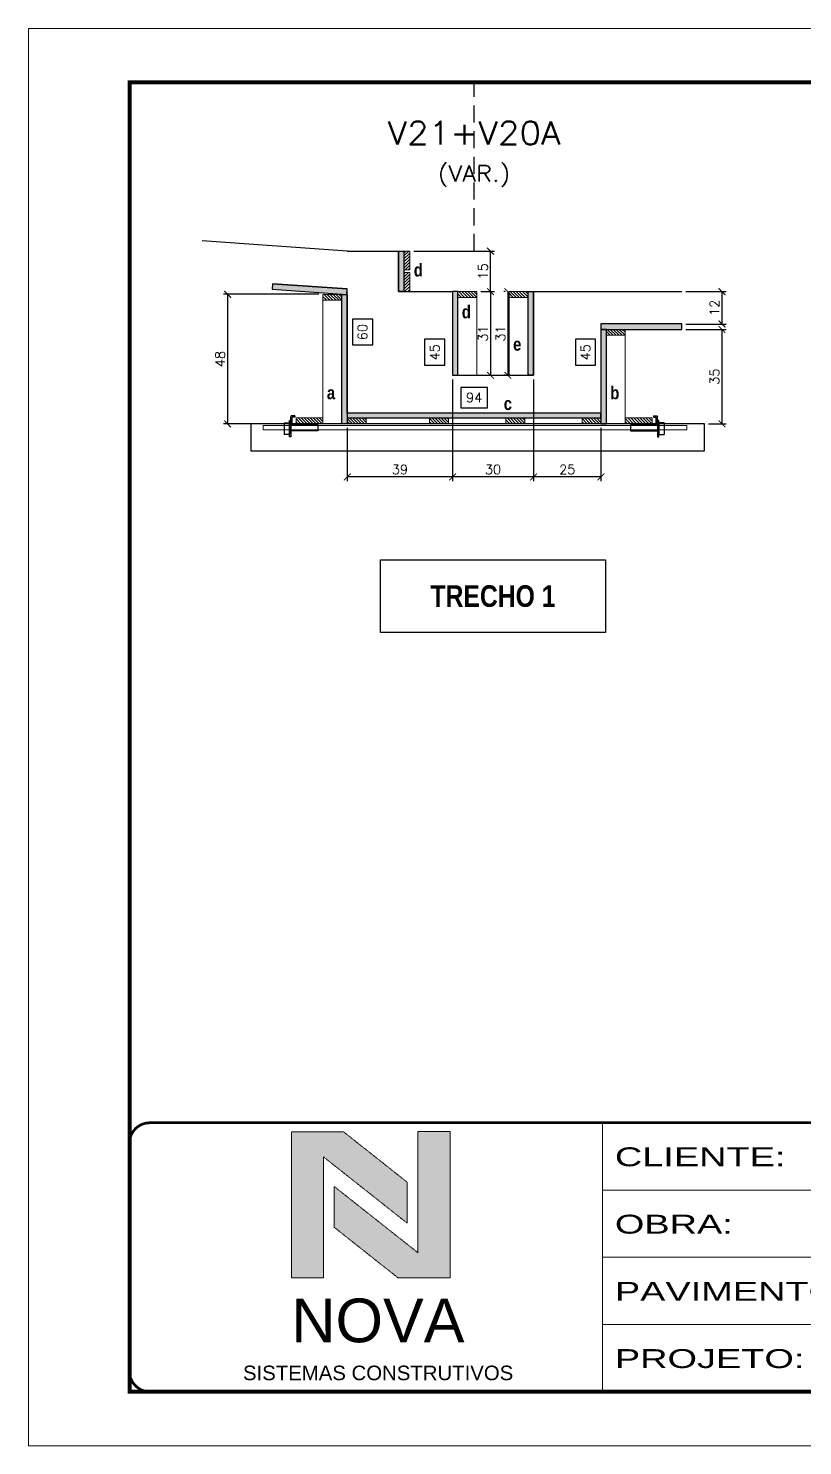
# Model space of a CAD drawing. Extents: x 0 to 6325, y 5574 to 19307.
# Drawn here: x 0 to 574, y 14763 to 15813 of the extents above; entities that cross this region are included whole.
import ezdxf
from ezdxf.enums import TextEntityAlignment as Align

# ---------------------------------------------------------------- set-up
doc = ezdxf.new("R2010")
doc.units = 0
for name, pattern in [('CONTINUO', [0]), ('DASHED', [0.75, 0.5, -0.25]), ('HIDDEN', [9.525, 6.35, -3.175])]:
    doc.linetypes.add(name, pattern=pattern)
for name, color, linetype in [('1', 1, 'Continuous'), ('barrote', 251, 'Continuous'), ('COTA', 241, 'Continuous'), ('Cota Seção (2x)', 4, 'Continuous'), ('detalhes', 4, 'Continuous'), ('Hachura', 253, 'Continuous'), ('NOMENCLATURA', 7, 'Continuous'), ('Painéis', 200, 'Continuous'), ('presilha', 1, 'Continuous'), ('Texto de Titulo', 7, 'Continuous'), ('Texto Qtd Sarr', 242, 'Continuous')]:
    doc.layers.add(name, color=color, linetype=linetype)
for name, color, linetype, lineweight in [('CARIMBO-LEGENDA', 75, 'Continuous', 15), ('CONCRETO', 251, 'Continuous', 25), ('Folhas', 255, 'Continuous', 9), ('Madeira', 126, 'Continuous', 18), ('SARRAFO DE PRESSAO', 251, 'DASHED', 9), ('SCO-___-LAJ', 2, 'Continuous', 0), ('Texto Seção', 7, 'Continuous', 15)]:
    doc.layers.add(name, color=color, linetype=linetype, lineweight=lineweight)
doc.styles.add('arial', font='arial.ttf')
doc.styles.add('ROMANC', font='techb___.ttf', dxfattribs={"height": 2.5})
doc.styles.add('Romans', font='romans.shx')
doc.styles.add('TECNICA', font='techb___.ttf', dxfattribs={"height": 10})
doc.styles.add('Tecnologia', font='')
doc.styles.get('Tecnologia').set_extended_font_data('Forgotten Futurist')
doc.dimstyles.new('Cota Seção (2x)', dxfattribs={"dimtxt": 7, "dimasz": 5, "dimexe": 3, "dimexo": 3, "dimgap": 2, "dimtad": 3, "dimdec": 1, "dimlfac": 0.5, "dimzin": 12, "dimdsep": 46, "dimtxsty": 'Romans', "dimblk": 'ARCHTICK', "dimcen": 0, "dimclrd": 4, "dimclre": 4, "dimclrt": 1, "dimadec": 1, "dimazin": 3, "dimtfac": 1, "dimtdec": 1, "dimtmove": 0, "dimatfit": 3, "dimldrblk": 'OBLIQUE', "dimfxl": 1, "dimtolj": 1, "dimtzin": 12, "dimarcsym": 0})
doc.dimstyles.new('Cota Seção interna', dxfattribs={"dimtxt": 7, "dimasz": 6, "dimexe": 0.18, "dimexo": 2, "dimgap": -4, "dimtad": 3, "dimdec": 1, "dimlfac": 0.5, "dimzin": 12, "dimdsep": 46, "dimtxsty": 'Romans', "dimblk": 'ARCHTICK', "dimcen": 0.09, "dimse1": 1, "dimse2": 1, "dimsd1": 1, "dimsd2": 1, "dimclrd": 180, "dimclre": 5, "dimclrt": 1, "dimadec": 0, "dimazin": 3, "dimtfac": 1, "dimtdec": 1, "dimtofl": 0, "dimtmove": 0, "dimatfit": 3, "dimldrblk": 'ARCHTICK', "dimfxl": 1, "dimtolj": 1, "dimtzin": 0, "dimarcsym": 0})
pattern_1 = [(225, (-8146.8808, -7326.7704), (1.12253202, -1.12253202), [])]

# ---------------------------------------------------------------- blocks, each defined once
blk = doc.blocks.new('A$C64660E27')
at = {"layer": 'COTA', "true_color": 0x1a1a1a}
h = blk.add_hatch(color=250, dxfattribs=at)
h.dxf.hatch_style = 1
h.paths.add_polyline_path([(185.4, -11.6), (142.4, -11.6), (142.4, -131.6), (168.8, -131.6), (168.8, -32.2), (237.7, -86.7), (237.7, -53)])
at = {"layer": 'COTA'}
h = blk.add_hatch(color=20, dxfattribs=at)
h.dxf.hatch_style = 1
h.paths.add_polyline_path([(273, -11.4), (246.6, -11.4), (246.6, -111.1), (177.7, -56.6), (177.7, -90.2), (230, -131.6), (273, -131.6)])
for p, q in [((142.4, -131.6), (142.4, -11.6)), ((142.4, -11.6), (185.4, -11.6)), ((185.4, -11.6), (237.7, -53)), ((273, -11.4), (246.6, -11.4)), ((246.6, -111.1), (246.6, -11.4)), ((273, -11.4), (273, -131.6)), ((168.8, -32.2), (237.7, -86.7)), ((168.8, -131.6), (168.8, -32.2)), ((246.6, -111.1), (177.7, -56.6)), ((177.7, -90.2), (177.7, -56.6)), ((237.7, -86.7), (237.7, -53)), ((230, -131.6), (177.7, -90.2)), ((142.4, -131.6), (168.8, -131.6)), ((273, -131.6), (230, -131.6))]:
    blk.add_line(p, q)
at = {"layer": 'CARIMBO-LEGENDA', "color": 7, "linetype": 'Continuous', "ltscale": 100, "style": 'arial'}
blk.add_text('NOVA', height=36, dxfattribs=at).set_placement((142.4, -184.8))
at = {"layer": 'CARIMBO-LEGENDA', "color": 7, "linetype": 'Continuous', "style": 'arial'}
blk.add_text('SISTEMAS CONSTRUTIVOS', height=12, dxfattribs=at).set_placement((102.5, -216))
blk = doc.blocks.new('9999999999')
at = {"color": 30, "linetype": 'CONTINUO'}
for p, q in [((98564.6, 34230.2), (98564.6, 34429.4)), ((98564.6, 34379.6), (99584, 34379.6)), ((98564.6, 34329.8), (99488, 34329.8)), ((98564.6, 34280), (99488, 34280))]:
    blk.add_line(p, q, dxfattribs=at)
at = {"color": 30, "linetype": 'CONTINUO', "const_width": 2}
blk.add_lwpolyline([(99584, 34230.2), (99584, 34414.4, 0.414214), (99569, 34429.4), (98229, 34429.4, 0.414214), (98214, 34414.4), (98214, 34245.2, 0.414214), (98229, 34230.2), (99584, 34230.2)], format="xyb", dxfattribs=at)
at = {"layer": 'Folhas'}
blk.add_lwpolyline([(98139, 34190.2), (99624, 34190.2), (99624, 35240.2), (98139, 35240.2)], close=True, dxfattribs=at)
at = {"layer": 'Folhas', "color": 30, "const_width": 3}
blk.add_lwpolyline([(98214, 34230.2), (99584, 34230.2), (99584, 35200.2), (98214, 35200.2)], close=True, dxfattribs=at)
at = {"xscale": 0.9, "yscale": 0.9, "zscale": 0.9}
blk.add_blockref('A$C64660E27', (98205.8, 34433.1), dxfattribs=at)
at = {"layer": 'Folhas', "color": 7, "style": 'Tecnologia', "width": 1.5}
for s, p in [('CLIENTE:', (98573.7, 34397.2)), ('OBRA:', (98573.7, 34347.3)), ('PAVIMENTO:', (98573.7, 34297.5)), ('PROJETO:', (98573.7, 34247.7))]:
    blk.add_text(s, height=14, dxfattribs=at).set_placement(p)
blk = doc.blocks.new('*D4939')
at = {"layer": 'Cota Seção (2x)', "color": 180, "lineweight": -2, "transparency": 16777216}
for p, q in [((340.2, 15546.8), (320.5, 15546.8)), ((320.5, 15546.8), (320.5, 15531.8)), ((340.2, 15531.8), (340.2, 15546.8)), ((320.5, 15531.8), (340.2, 15531.8))]:
    blk.add_line(p, q, dxfattribs=at)
at = {"layer": 'Defpoints', "color": 0, "transparency": 16777216}
for p in [(236.4, 15527.8), (236.4, 15527.8), (424.4, 15527.8)]:
    blk.add_point(p, dxfattribs=at)
at = {"layer": 'Cota Seção (2x)', "color": 1, "transparency": 16777216, "insert": (330.4, 15539.3), "char_height": 7, "attachment_point": 5, "style": 'Romans'}
blk.add_mtext('\\A1;94', dxfattribs=at)
blk = doc.blocks.new('_ArchTick')
at = {"color": 0, "linetype": 'ByBlock', "const_width": 0.15}
blk.add_lwpolyline([(-0.5, -0.5), (0.5, 0.5)], dxfattribs=at)
blk = doc.blocks.new('*D3781')
at = {"layer": 'Cota Seção (2x)', "color": 180, "lineweight": -2, "transparency": 16777216}
for p, q in [((255.2, 15597.3), (240.2, 15597.3)), ((240.2, 15597.3), (240.2, 15578.3)), ((255.2, 15578.3), (255.2, 15597.3)), ((240.2, 15578.3), (255.2, 15578.3))]:
    blk.add_line(p, q, dxfattribs=at)
at = {"layer": 'Defpoints', "color": 0, "transparency": 16777216}
for p in [(236.4, 15647.8), (259.2, 15647.8), (236.4, 15527.8)]:
    blk.add_point(p, dxfattribs=at)
at = {"layer": 'Cota Seção (2x)', "color": 1, "transparency": 16777216, "insert": (247.7, 15587.8), "char_height": 7, "attachment_point": 5, "rotation": 90, "style": 'Romans'}
blk.add_mtext('\\A1;60', dxfattribs=at)
blk = doc.blocks.new('*D3782')
at = {"layer": 'Cota Seção (2x)', "color": 180, "lineweight": -2, "transparency": 16777216}
for p, q in [((420.4, 15582.5), (405.4, 15582.5)), ((405.4, 15582.5), (405.4, 15563.2)), ((420.4, 15563.2), (420.4, 15582.5)), ((405.4, 15563.2), (420.4, 15563.2))]:
    blk.add_line(p, q, dxfattribs=at)
at = {"layer": 'Defpoints', "color": 0, "transparency": 16777216}
for p in [(424.4, 15617.8), (424.4, 15617.8), (424.4, 15527.8)]:
    blk.add_point(p, dxfattribs=at)
at = {"layer": 'Cota Seção (2x)', "color": 1, "transparency": 16777216, "insert": (412.9, 15572.8), "char_height": 7, "attachment_point": 5, "rotation": 90, "style": 'Romans'}
blk.add_mtext('\\A1;45', dxfattribs=at)
blk = doc.blocks.new('*D3783')
at = {"layer": 'COTA', "color": 4, "lineweight": -2, "transparency": 16777216}
for p, q in [((215.4, 15615.8), (144.7, 15615.8)), ((147.7, 15615.8), (147.7, 15519.8)), ((199.8, 15519.8), (144.7, 15519.8))]:
    blk.add_line(p, q, dxfattribs=at)
at = {"layer": 'Defpoints', "color": 0, "transparency": 16777216}
for p in [(218.4, 15615.8), (147.7, 15519.8), (202.8, 15519.8)]:
    blk.add_point(p, dxfattribs=at)
at = {"layer": 'COTA', "color": 4, "lineweight": -2, "transparency": 16777216, "xscale": 5, "yscale": 5, "zscale": 5}
for p, rotation in [((147.7, 15615.8), 90), ((147.7, 15519.8), 270)]:
    blk.add_blockref('_ArchTick', p, dxfattribs=dict(at, rotation=rotation))
at = {"layer": 'COTA', "color": 1, "transparency": 16777216, "insert": (142.2, 15567.8), "char_height": 7, "attachment_point": 5, "rotation": 90, "style": 'Romans'}
blk.add_mtext('\\A1;48', dxfattribs=at)
blk = doc.blocks.new('_Oblique')
at = {"layer": '1', "color": 0, "lineweight": -2}
blk.add_line((-0.5, -0.5), (0.5, 0.5), dxfattribs=at)
blk = doc.blocks.new('PRESILHA METÁLICA 1')
at = {"layer": 'presilha'}
for p, q in [((7.5, 10.6), (7.5, 19.9)), ((12, 21), (8.6, 21)), ((9, 11.6), (9, 18.9)), ((12, 19.5), (9.6, 19.5)), ((12, 21), (12, 19.5)), ((0, 13), (6, 13)), ((0, 13), (0, 0)), ((6, 0), (0, 0)), ((6, 15.5), (7.5, 15.5)), ((6, -2.5), (6, 15.5)), ((6, 13), (6, 0)), ((7.5, 15.5), (7.5, -2.5)), ((37.5, 4.1), (7.5, 4.1)), ((37.5, 11), (9.6, 11)), ((37.5, 11), (37.5, 4.1)), ((7.5, -2.5), (6, -2.5))]:
    blk.add_line(p, q, dxfattribs=at)
for centre, radius, start, end in [((8.6, 19.9), 1.14, 90, 180), ((9.6, 18.9), 0.57, 90, 180), ((9.6, 11.6), 0.57, 180, 270)]:
    blk.add_arc(centre, radius, start, end, dxfattribs=at)
blk = doc.blocks.new('*D4940')
at = {"layer": 'COTA', "color": 4, "lineweight": -2, "transparency": 16777216}
for p, q in [((335.4, 15617.8), (345.5, 15617.8)), ((342.5, 15617.8), (342.5, 15555.8)), ((335.4, 15555.8), (345.5, 15555.8))]:
    blk.add_line(p, q, dxfattribs=at)
at = {"layer": 'Defpoints', "color": 0, "transparency": 16777216}
for p in [(332.4, 15617.8), (332.4, 15555.8), (342.5, 15555.8)]:
    blk.add_point(p, dxfattribs=at)
at = {"layer": 'COTA', "color": 4, "lineweight": -2, "transparency": 16777216, "xscale": 5, "yscale": 5, "zscale": 5}
for p, rotation in [((342.5, 15617.8), 90), ((342.5, 15555.8), 270)]:
    blk.add_blockref('_ArchTick', p, dxfattribs=dict(at, rotation=rotation))
at = {"layer": 'COTA', "color": 1, "transparency": 16777216, "insert": (337, 15586.8), "char_height": 7, "attachment_point": 5, "rotation": 90, "style": 'Romans'}
blk.add_mtext('\\A1;31', dxfattribs=at)
blk = doc.blocks.new('*D4941')
at = {"layer": 'COTA', "color": 4, "lineweight": -2, "transparency": 16777216}
for p, q in [((353.4, 15617.8), (352.4, 15617.8)), ((355.4, 15617.8), (355.4, 15555.8)), ((353.4, 15555.8), (352.4, 15555.8))]:
    blk.add_line(p, q, dxfattribs=at)
at = {"layer": 'Defpoints', "color": 0, "transparency": 16777216}
for p in [(356.4, 15617.8), (355.4, 15555.8), (356.4, 15555.8)]:
    blk.add_point(p, dxfattribs=at)
at = {"layer": 'COTA', "color": 4, "lineweight": -2, "transparency": 16777216, "xscale": 5, "yscale": 5, "zscale": 5}
for p, rotation in [((355.4, 15617.8), 90), ((355.4, 15555.8), 270)]:
    blk.add_blockref('_ArchTick', p, dxfattribs=dict(at, rotation=rotation))
at = {"layer": 'COTA', "color": 1, "transparency": 16777216, "insert": (349.9, 15586.8), "char_height": 7, "attachment_point": 5, "rotation": 90, "style": 'Romans'}
blk.add_mtext('\\A1;31', dxfattribs=at)
blk = doc.blocks.new('*D4942')
at = {"layer": 'COTA', "color": 4, "lineweight": -2, "transparency": 16777216}
for p, q in [((487.4, 15589.8), (517.1, 15589.8)), ((514.1, 15519.8), (514.1, 15589.8)), ((504, 15519.8), (517.1, 15519.8))]:
    blk.add_line(p, q, dxfattribs=at)
at = {"layer": 'Defpoints', "color": 0, "transparency": 16777216}
for p in [(484.4, 15589.8), (514.1, 15589.8), (501, 15519.8)]:
    blk.add_point(p, dxfattribs=at)
at = {"layer": 'COTA', "color": 4, "lineweight": -2, "transparency": 16777216, "xscale": 5, "yscale": 5, "zscale": 5}
for p, rotation in [((514.1, 15589.8), 90), ((514.1, 15519.8), 270)]:
    blk.add_blockref('_ArchTick', p, dxfattribs=dict(at, rotation=rotation))
at = {"layer": 'COTA', "color": 1, "transparency": 16777216, "insert": (508.6, 15554.8), "char_height": 7, "attachment_point": 5, "rotation": 90, "style": 'Romans'}
blk.add_mtext('\\A1;35', dxfattribs=at)
blk = doc.blocks.new('*D3975')
at = {"layer": 'COTA', "color": 4, "lineweight": -2, "transparency": 16777216}
for p, q in [((487.4, 15617.8), (517.1, 15617.8)), ((514.1, 15593.8), (514.1, 15617.8)), ((487.4, 15593.8), (517.1, 15593.8))]:
    blk.add_line(p, q, dxfattribs=at)
at = {"layer": 'Defpoints', "color": 0, "transparency": 16777216}
for p in [(484.4, 15617.8), (514.1, 15617.8), (484.4, 15593.8)]:
    blk.add_point(p, dxfattribs=at)
at = {"layer": 'COTA', "color": 4, "lineweight": -2, "transparency": 16777216, "xscale": 5, "yscale": 5, "zscale": 5}
for p, rotation in [((514.1, 15617.8), 90), ((514.1, 15593.8), 270)]:
    blk.add_blockref('_ArchTick', p, dxfattribs=dict(at, rotation=rotation))
at = {"layer": 'COTA', "color": 1, "transparency": 16777216, "insert": (508.6, 15605.8), "char_height": 7, "attachment_point": 5, "rotation": 90, "style": 'Romans'}
blk.add_mtext('\\A1;12', dxfattribs=at)
blk = doc.blocks.new('titulo1')
at = {"layer": 'Defpoints', "color": 252, "linetype": 'HIDDEN', "ltscale": 2}
blk.add_line((0, 0), (0, 125), dxfattribs=at)
at = {"layer": 'Defpoints', "style": 'Romans', "oblique": 15}
blk.add_attdef('FOLHA', text='', height=10, dxfattribs=at).set_placement((0, 15.6), align=Align.MIDDLE_CENTER)
at = {"layer": 'Texto Qtd Sarr', "color": 3, "style": 'Romans', "oblique": 15}
for tag, height, p in [('TITULO', 17, (0, 71.4)), ('SEÇÃO', 12, (0, 41.5))]:
    blk.add_attdef(tag, text='', height=height, dxfattribs=at).set_placement(p, align=Align.MIDDLE_CENTER)
blk = doc.blocks.new('*D3008')
at = {"layer": 'Cota Seção (2x)', "color": 180, "lineweight": -2, "transparency": 16777216}
for p, q in [((308.7, 15582.5), (293.7, 15582.5)), ((293.7, 15582.5), (293.7, 15563.2)), ((308.7, 15563.2), (308.7, 15582.5)), ((293.7, 15563.2), (308.7, 15563.2))]:
    blk.add_line(p, q, dxfattribs=at)
at = {"layer": 'Defpoints', "color": 0, "transparency": 16777216}
for p in [(312.7, 15617.8), (312.7, 15617.8), (312.7, 15527.8)]:
    blk.add_point(p, dxfattribs=at)
at = {"layer": 'Cota Seção (2x)', "color": 1, "transparency": 16777216, "insert": (301.2, 15572.8), "char_height": 7, "attachment_point": 5, "rotation": 90, "style": 'Romans'}
blk.add_mtext('\\A1;45', dxfattribs=at)
blk = doc.blocks.new('*D4201')
at = {"layer": 'COTA', "color": 4, "lineweight": -2, "transparency": 16777216}
for p, q in [((285.8, 15647.8), (345.5, 15647.8)), ((342.5, 15617.8), (342.5, 15647.8)), ((335.4, 15617.8), (345.5, 15617.8))]:
    blk.add_line(p, q, dxfattribs=at)
at = {"layer": 'Defpoints', "color": 0, "transparency": 16777216}
for p in [(282.8, 15647.8), (342.5, 15647.8), (332.4, 15617.8)]:
    blk.add_point(p, dxfattribs=at)
at = {"layer": 'COTA', "color": 4, "lineweight": -2, "transparency": 16777216, "xscale": 5, "yscale": 5, "zscale": 5}
for p, rotation in [((342.5, 15647.8), 90), ((342.5, 15617.8), 270)]:
    blk.add_blockref('_ArchTick', p, dxfattribs=dict(at, rotation=rotation))
at = {"layer": 'COTA', "color": 1, "transparency": 16777216, "insert": (337, 15632.8), "char_height": 7, "attachment_point": 5, "rotation": 90, "style": 'Romans'}
blk.add_mtext('\\A1;15', dxfattribs=at)
blk = doc.blocks.new('*D4198')
at = {"layer": 'COTA', "color": 4, "lineweight": -2, "transparency": 16777216}
for p, q in [((374.4, 15552.8), (374.4, 15477.5)), ((424.4, 15516.8), (424.4, 15477.5)), ((424.4, 15480.5), (374.4, 15480.5))]:
    blk.add_line(p, q, dxfattribs=at)
at = {"layer": 'Defpoints', "color": 0, "transparency": 16777216}
for p in [(374.4, 15555.8), (424.4, 15519.8), (374.4, 15480.5)]:
    blk.add_point(p, dxfattribs=at)
at = {"layer": 'COTA', "color": 4, "lineweight": -2, "transparency": 16777216, "xscale": 5, "yscale": 5, "zscale": 5, "rotation": 180}
blk.add_blockref('_ArchTick', (374.4, 15480.5), dxfattribs=at)
at = {"layer": 'COTA', "color": 4, "lineweight": -2, "transparency": 16777216, "xscale": 5, "yscale": 5, "zscale": 5}
blk.add_blockref('_ArchTick', (424.4, 15480.5), dxfattribs=at)
at = {"layer": 'COTA', "color": 1, "transparency": 16777216, "insert": (399.4, 15486), "char_height": 7, "attachment_point": 5, "style": 'Romans'}
blk.add_mtext('\\A1;25', dxfattribs=at)
blk = doc.blocks.new('*D2999')
at = {"layer": 'COTA', "color": 4, "lineweight": -2, "transparency": 16777216}
for p, q in [((314.4, 15552.8), (314.4, 15477.5)), ((374.4, 15552.8), (374.4, 15477.5)), ((374.4, 15480.5), (314.4, 15480.5))]:
    blk.add_line(p, q, dxfattribs=at)
at = {"layer": 'Defpoints', "color": 0, "transparency": 16777216}
for p in [(314.4, 15555.8), (374.4, 15555.8), (314.4, 15480.5)]:
    blk.add_point(p, dxfattribs=at)
at = {"layer": 'COTA', "color": 4, "lineweight": -2, "transparency": 16777216, "xscale": 5, "yscale": 5, "zscale": 5, "rotation": 180}
blk.add_blockref('_ArchTick', (314.4, 15480.5), dxfattribs=at)
at = {"layer": 'COTA', "color": 4, "lineweight": -2, "transparency": 16777216, "xscale": 5, "yscale": 5, "zscale": 5}
blk.add_blockref('_ArchTick', (374.4, 15480.5), dxfattribs=at)
at = {"layer": 'COTA', "color": 1, "transparency": 16777216, "insert": (344.4, 15486), "char_height": 7, "attachment_point": 5, "style": 'Romans'}
blk.add_mtext('\\A1;30', dxfattribs=at)
blk = doc.blocks.new('*D4199')
at = {"layer": 'COTA', "color": 4, "lineweight": -2, "transparency": 16777216}
for p, q in [((314.4, 15552.8), (314.4, 15477.5)), ((236.4, 15516.8), (236.4, 15477.5)), ((314.4, 15480.5), (236.4, 15480.5))]:
    blk.add_line(p, q, dxfattribs=at)
at = {"layer": 'Defpoints', "color": 0, "transparency": 16777216}
for p in [(314.4, 15555.8), (236.4, 15519.8), (236.4, 15480.5)]:
    blk.add_point(p, dxfattribs=at)
at = {"layer": 'COTA', "color": 4, "lineweight": -2, "transparency": 16777216, "xscale": 5, "yscale": 5, "zscale": 5, "rotation": 180}
blk.add_blockref('_ArchTick', (236.4, 15480.5), dxfattribs=at)
at = {"layer": 'COTA', "color": 4, "lineweight": -2, "transparency": 16777216, "xscale": 5, "yscale": 5, "zscale": 5}
blk.add_blockref('_ArchTick', (314.4, 15480.5), dxfattribs=at)
at = {"layer": 'COTA', "color": 1, "transparency": 16777216, "insert": (275.4, 15486), "char_height": 7, "attachment_point": 5, "style": 'Romans'}
blk.add_mtext('\\A1;39', dxfattribs=at)

msp = doc.modelspace()

# ---------------------------------------------------------------- hatches: boundary and pattern name
at = {"layer": 'Hachura'}
h = msp.add_hatch(color=256, dxfattribs=at)
h.dxf.hatch_style = 1
h.paths.add_polyline_path([(278.38, 15647.85), (274.38, 15647.85), (274.38, 15617.85), (278.38, 15617.85)])
h = msp.add_hatch(dxfattribs=at)
h.set_pattern_fill('ANSI31', color=256, scale=0.5, angle=180, style=0)
h.set_pattern_definition(pattern_1)
h.paths.add_polyline_path([(282.78, 15633.85), (278.38, 15633.85), (278.38, 15647.85), (282.78, 15647.85)])
h = msp.add_hatch(dxfattribs=at)
h.set_pattern_fill('ANSI31', color=256, scale=0.5, angle=180, style=0)
h.set_pattern_definition(pattern_1)
h.paths.add_polyline_path([(282.78, 15631.85), (278.38, 15631.85), (278.38, 15617.85), (282.78, 15617.85)])
h = msp.add_hatch(color=256, dxfattribs=at)
h.dxf.hatch_style = 1
h.paths.add_polyline_path([(236.1, 15615.79), (236.38, 15619.78), (180.91, 15623.66), (180.64, 15619.67)])
h = msp.add_hatch(dxfattribs=at)
h.set_pattern_fill('ANSI31', color=256, scale=0.5, angle=270, style=0)
h.set_pattern_definition([(315, (23094.9991, 7308.1277), (1.12253202, 1.12253202), [])])
h.paths.add_polyline_path([(232.38, 15611.37), (232.38, 15615.77), (218.38, 15615.77), (218.38, 15611.37)])
h = msp.add_hatch(color=256, dxfattribs=at)
h.dxf.hatch_style = 1
h.paths.add_polyline_path([(232.38, 15615.77), (236.38, 15615.77), (236.38, 15519.85), (232.38, 15519.85)])
h = msp.add_hatch(color=256, dxfattribs=at)
h.dxf.hatch_style = 1
h.paths.add_polyline_path([(318.38, 15617.85), (314.38, 15617.85), (314.38, 15555.85), (318.38, 15555.85)])
h = msp.add_hatch(dxfattribs=at)
h.set_pattern_fill('ANSI31', color=256, scale=0.5, angle=270, style=0)
h.set_pattern_definition([(315, (23233.0038, 7310.206), (1.12253202, 1.12253202), [])])
h.paths.add_polyline_path([(318.38, 15613.45), (318.38, 15617.85), (332.38, 15617.85), (332.38, 15613.45)])
h = msp.add_hatch(dxfattribs=at)
h.set_pattern_fill('ANSI31', color=256, scale=0.5, angle=270, style=0)
h.set_pattern_definition([(315, (23233.0038, 7310.206), (1.12253202, 1.12253202), [])])
h.paths.add_polyline_path([(370.38, 15613.45), (370.38, 15617.85), (356.38, 15617.85), (356.38, 15613.45)])
h = msp.add_hatch(color=256, dxfattribs=at)
h.dxf.hatch_style = 1
h.paths.add_polyline_path([(370.38, 15617.85), (374.38, 15617.85), (374.38, 15555.85), (370.38, 15555.85)])
h = msp.add_hatch(color=256, dxfattribs=at)
h.dxf.hatch_style = 1
h.paths.add_polyline_path([(484.38, 15589.85), (484.38, 15593.85), (424.38, 15593.85), (424.38, 15589.85)])
h = msp.add_hatch(color=256, dxfattribs=at)
h.dxf.hatch_style = 1
h.paths.add_polyline_path([(428.38, 15589.85), (424.38, 15589.85), (424.38, 15519.85), (428.38, 15519.85)])
h = msp.add_hatch(dxfattribs=at)
h.set_pattern_fill('ANSI31', color=256, scale=0.5, angle=270, style=0)
h.set_pattern_definition([(315, (23343.0038, 7282.206), (1.12253202, 1.12253202), [])])
h.paths.add_polyline_path([(428.38, 15585.45), (428.38, 15589.85), (442.38, 15589.85), (442.38, 15585.45)])
h = msp.add_hatch(dxfattribs=at)
h.set_pattern_fill('ANSI31', color=256, scale=0.5, angle=270, style=0)
h.set_pattern_definition([(315, (23192.9991, 7290.206), (1.12253202, 1.12253202), [])])
h.paths.add_polyline_path([(198.38, 15519.85), (198.38, 15524.25), (218.38, 15524.25), (218.38, 15519.85)])
h = msp.add_hatch(color=256, dxfattribs=at)
h.dxf.hatch_style = 1
h.paths.add_polyline_path([(424.38, 15524.25), (424.38, 15527.85), (236.38, 15527.85), (236.38, 15524.25)])
h = msp.add_hatch(dxfattribs=at)
h.set_pattern_fill('ANSI31', color=256, scale=0.5, angle=270, style=0)
h.set_pattern_definition([(315, (23192.9991, 7290.206), (1.12253202, 1.12253202), [])])
h.paths.add_polyline_path([(236.38, 15519.85), (236.38, 15524.25), (250.38, 15524.25), (250.38, 15519.85)])
h = msp.add_hatch(dxfattribs=at)
h.set_pattern_fill('ANSI31', color=256, scale=0.5, angle=270, style=0)
h.set_pattern_definition([(315, (23253.968, 7290.206), (1.12253202, 1.12253202), [])])
h.paths.add_polyline_path([(297.35, 15519.85), (297.35, 15524.25), (311.35, 15524.25), (311.35, 15519.85)])
h = msp.add_hatch(dxfattribs=at)
h.set_pattern_fill('ANSI31', color=256, scale=0.5, angle=270, style=0)
h.set_pattern_definition([(315, (23197.45, 7290.206), (1.12253202, 1.12253202), [])])
h.paths.add_polyline_path([(367.87, 15519.85), (367.87, 15524.25), (353.87, 15524.25), (353.87, 15519.85)])
h = msp.add_hatch(dxfattribs=at)
h.set_pattern_fill('ANSI31', color=256, scale=0.5, angle=270, style=0)
h.set_pattern_definition([(315, (23367.0038, 7290.206), (1.12253202, 1.12253202), [])])
h.paths.add_polyline_path([(410.38, 15519.85), (410.38, 15524.25), (424.38, 15524.25), (424.38, 15519.85)])
h = msp.add_hatch(dxfattribs=at)
h.set_pattern_fill('ANSI31', color=256, scale=0.5, angle=270, style=0)
h.set_pattern_definition([(315, (23343.0038, 7290.206), (1.12253202, 1.12253202), [])])
h.paths.add_polyline_path([(462.38, 15519.85), (462.38, 15524.25), (442.38, 15524.25), (442.38, 15519.85)])

# ---------------------------------------------------------------- linework, layer by layer
at = {"layer": 'barrote'}
msp.add_lwpolyline([(164.92, 15499.85), (501.05, 15499.85), (501.05, 15519.85), (164.92, 15519.85)], close=True, dxfattribs=at)
at = {"layer": 'CONCRETO'}
for p, q in [((236.38, 15647.85), (128.83, 15655.38)), ((236.38, 15647.85), (274.38, 15647.85)), ((274.38, 15647.85), (274.38, 15617.85)), ((180.91, 15623.66), (236.38, 15619.78)), ((236.38, 15527.85), (236.38, 15619.78)), ((274.38, 15617.85), (314.38, 15617.85)), ((314.38, 15617.85), (314.38, 15555.85)), ((374.38, 15555.85), (374.38, 15617.85)), ((374.38, 15617.85), (484.38, 15617.85)), ((484.38, 15593.85), (424.38, 15593.85)), ((424.38, 15593.85), (424.38, 15527.85)), ((314.38, 15555.85), (374.38, 15555.85)), ((424.38, 15527.85), (236.38, 15527.85))]:
    msp.add_line(p, q, dxfattribs=at)
at = {"layer": 'COTA'}
msp.add_lwpolyline([(260.99, 15418.98), (427.77, 15418.98), (427.77, 15365.32), (260.99, 15365.32)], close=True, dxfattribs=at)
at = {"layer": 'Madeira'}
for points in [[(282.78, 15633.85), (278.38, 15633.85), (278.38, 15647.85), (282.78, 15647.85)], [(282.78, 15631.85), (278.38, 15631.85), (278.38, 15617.85), (282.78, 15617.85)], [(232.38, 15611.37), (232.38, 15615.77), (218.38, 15615.77), (218.38, 15611.37)], [(232.38, 15615.77), (218.38, 15615.77), (218.38, 15519.85), (232.38, 15519.85)], [(318.38, 15613.45), (318.38, 15617.85), (332.38, 15617.85), (332.38, 15613.45)], [(318.38, 15617.85), (332.38, 15617.85), (332.38, 15555.85), (318.38, 15555.85)], [(370.38, 15613.45), (370.38, 15617.85), (356.38, 15617.85), (356.38, 15613.45)], [(370.38, 15617.85), (356.38, 15617.85), (356.38, 15555.85), (370.38, 15555.85)], [(428.38, 15585.45), (428.38, 15589.85), (442.38, 15589.85), (442.38, 15585.45)], [(428.38, 15589.85), (442.38, 15589.85), (442.38, 15519.85), (428.38, 15519.85)], [(198.38, 15519.85), (198.38, 15524.25), (218.38, 15524.25), (218.38, 15519.85)], [(236.38, 15519.85), (236.38, 15524.25), (250.38, 15524.25), (250.38, 15519.85)], [(297.35, 15519.85), (297.35, 15524.25), (311.35, 15524.25), (311.35, 15519.85)], [(367.87, 15519.85), (367.87, 15524.25), (353.87, 15524.25), (353.87, 15519.85)], [(410.38, 15519.85), (410.38, 15524.25), (424.38, 15524.25), (424.38, 15519.85)], [(462.38, 15519.85), (462.38, 15524.25), (442.38, 15524.25), (442.38, 15519.85)]]:
    msp.add_lwpolyline(points, close=True, dxfattribs=at)
at = {"layer": 'Painéis'}
for points in [[(278.38, 15617.85), (274.38, 15617.85), (274.38, 15647.85), (278.38, 15647.85)], [(236.1, 15615.79), (236.38, 15619.78), (180.91, 15623.66), (180.64, 15619.67)], [(232.38, 15615.77), (236.38, 15615.77), (236.38, 15519.85), (232.38, 15519.85)], [(318.38, 15617.85), (314.38, 15617.85), (314.38, 15555.85), (318.38, 15555.85)], [(370.38, 15617.85), (374.38, 15617.85), (374.38, 15555.85), (370.38, 15555.85)], [(484.38, 15589.85), (484.38, 15593.85), (424.38, 15593.85), (424.38, 15589.85)], [(428.38, 15589.85), (424.38, 15589.85), (424.38, 15519.85), (428.38, 15519.85)], [(424.38, 15524.25), (424.38, 15527.85), (236.38, 15527.85), (236.38, 15524.25)]]:
    msp.add_lwpolyline(points, close=True, dxfattribs=at)
at = {"layer": 'SCO-___-LAJ', "color": 1}
msp.add_lwpolyline([(173.93, 15518.52), (487.92, 15518.52), (487.92, 15515.32), (173.93, 15515.32)], close=True, dxfattribs=at)

# ---------------------------------------------------------------- block references
at = {"layer": 'presilha', "yscale": 0.6666666666666666, "zscale": 0.6666666666666666}
for p, xscale in [((189.51, 15511.88), 0.6666666666666666), ((471.25, 15511.88), -0.6666666666666666)]:
    msp.add_blockref('PRESILHA METÁLICA 1', p, dxfattribs=dict(at, xscale=xscale))
at = {"layer": 'SARRAFO DE PRESSAO', "color": 6, "linetype": 'ByBlock'}
msp.add_blockref('9999999999', (-98138.98, -19427.36), dxfattribs=at)
at = {"layer": 'Texto Seção'}
ref = msp.add_blockref('titulo1', (330.38, 15647.85), dxfattribs=at)
ref.add_attrib('TITULO', 'V21+V20A', dxfattribs={"layer": 'Texto de Titulo', "color": 7, "height": 17, "style": 'Romans', "width": 1.1}).set_placement((330.38, 15735.35), align=Align.MIDDLE_CENTER)
ref.add_attrib('SEÇÃO', '(VAR.)', dxfattribs={"layer": 'Texto de Titulo', "color": 7, "height": 12, "style": 'Romans', "width": 1.1}).set_placement((330.38, 15705.35), align=Align.MIDDLE_CENTER)

# ---------------------------------------------------------------- texts
at = {"layer": 'detalhes', "style": 'TECNICA'}
for s, p in [('d', (285.66, 15629.02)), ('d', (321.26, 15598.02)), ('e', (359.26, 15574.05)), ('a', (221.25, 15538.05)), ('b', (431.26, 15538.05)), ('c', (352.35, 15530.09))]:
    msp.add_text(s, height=9.6, dxfattribs=at).set_placement(p)
at = {"layer": 'NOMENCLATURA', "color": 2, "insert": (344.38, 15392.15), "char_height": 16, "attachment_point": 5, "style": 'ROMANC'}
msp.add_mtext('TRECHO 1', dxfattribs=at)

# ---------------------------------------------------------------- dimensions: what is measured, and where the dimension line sits
at = {"layer": 'COTA'}
for base, p1, p2, picture, middle in [((342.47, 15647.85), (332.38, 15617.85), (282.78, 15647.85), '*D4201', (336.97, 15632.85)), ((147.72, 15519.85), (218.38, 15615.77), (202.78, 15519.85), '*D3783', (142.22, 15567.81)), ((342.47, 15555.85), (332.38, 15617.85), (332.38, 15555.85), '*D4940', (336.97, 15586.85)), ((355.44, 15555.85), (356.38, 15617.85), (356.38, 15555.85), '*D4941', (349.94, 15586.85)), ((514.06, 15617.85), (484.38, 15593.85), (484.38, 15617.85), '*D3975', (508.56, 15605.85)), ((514.06, 15589.85), (501.05, 15519.85), (484.38, 15589.85), '*D4942', (508.56, 15554.85))]:
    dim = msp.add_linear_dim(base=base, p1=p1, p2=p2, angle=90, dimstyle='Cota Seção (2x)', dxfattribs=at)
    dim.commit()
    dim.dimension.update_dxf_attribs({"geometry": picture, "text_midpoint": middle})
for base, p1, p2, picture, middle in [((236.38, 15480.47), (314.38, 15555.85), (236.38, 15519.85), '*D4199', (275.38, 15485.97)), ((314.38, 15480.47), (374.38, 15555.85), (314.38, 15555.85), '*D2999', (344.38, 15485.97)), ((374.38, 15480.47), (424.38, 15519.85), (374.38, 15555.85), '*D4198', (399.38, 15485.97))]:
    dim = msp.add_linear_dim(base=base, p1=p1, p2=p2, dimstyle='Cota Seção (2x)', dxfattribs=at)
    dim.commit()
    dim.dimension.update_dxf_attribs({"geometry": picture, "text_midpoint": middle})
at = {"layer": 'Cota Seção (2x)'}
for base, p1, p2, picture, middle in [((259.23, 15647.85), (236.38, 15527.85), (236.38, 15647.85), '*D3781', (247.73, 15587.85)), ((312.71, 15617.85), (312.71, 15527.85), (312.71, 15617.85), '*D3008', (301.21, 15572.85)), ((424.38, 15617.85), (424.38, 15527.85), (424.38, 15617.85), '*D3782', (412.88, 15572.85))]:
    dim = msp.add_linear_dim(base=base, p1=p1, p2=p2, angle=90, dimstyle='Cota Seção interna', dxfattribs=at)
    dim.commit()
    dim.dimension.update_dxf_attribs({"geometry": picture, "text_midpoint": middle})
dim = msp.add_linear_dim(base=(236.38, 15527.85), p1=(424.38, 15527.85), p2=(236.38, 15527.85), dimstyle='Cota Seção interna', dxfattribs=at)
dim.commit()
dim.dimension.update_dxf_attribs({"geometry": '*D4939', "text_midpoint": (330.38, 15539.35)})

doc.saveas('drawing.dxf')
